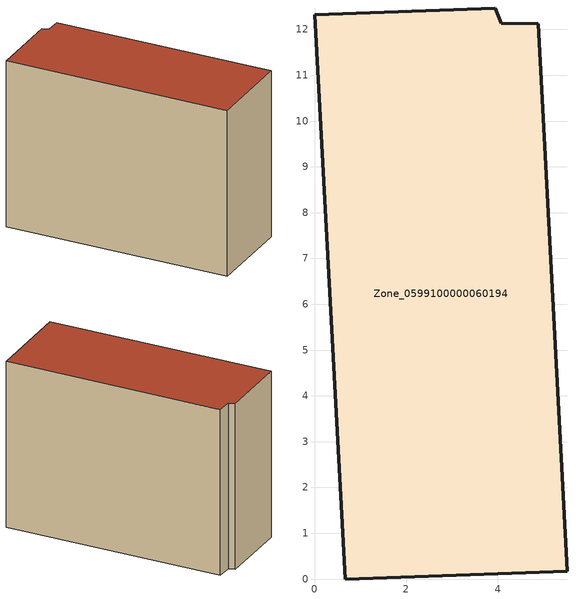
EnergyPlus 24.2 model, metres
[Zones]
Zone_0599100000060194
 floor ground (C_G): 0.67,0 0,12.32 3.94,12.47 4.08,12.13 4.88,12.12 5.52,0.17 z0
 wall outside (C_F): 0.67,0 5.52,0.17 4.88,12.12 4.08,12.13 3.94,12.47 0,12.32 0.67,0 z0:9.39
 roof outside (C_R): 0,12.32 0.67,0 5.52,0.17 4.88,12.12 4.08,12.13 3.94,12.47 z9.39
[BUILDING]
Pand.0599100000060194: North Axis=0; Terrain=City; Loads Convergence Tolerance Value=0.04; Temperature Convergence Tolerance Value=0.4; Solar Distribution=FullExterior; Maximum Number of Warmup Days=25; Minimum Number of Warmup Days=1
[Site:Location]
Rotterdam.The.Hague.AP_ZH_NLD Design_Conditions: Latitude=51.96; Longitude=4.45; Time Zone=1; Elevation=-4.5
[SITE:GROUNDTEMPERATURE:BUILDINGSURFACE]
18, 18, 18, 18, 18, 18, 18, 18, 18, 18, 18, 18
[MATERIAL] Thermal Absorptance=0.9; Solar Absorptance=0.7; Visible Absorptance=0.7
Name | Roughness | Thickness | Conductivity | Density | Specific Heat
G.TI.1946 | MediumSmooth | 0.15 | 1 | 540 | 1210
F.TI.1946 | Rough | 0.3 | 0.857143 | 1920 | 840
R.TI.1946 | MediumRough | 0.2 | 0.1 | 1500 | 1000
[CONSTRUCTION]
C_G: G.TI.1946
C_F: F.TI.1946
C_R: R.TI.1946
[ZONE]
Zone_0599100000060194: Type=1; Multiplier=1; Ceiling Height=Autocalculate; Volume=Autocalculate; Floor Area=autocalculate; Part of Total Floor Area=Yes
[ZONEINFILTRATION:DESIGNFLOWRATE]
Infil_Zone_0599100000060194: Zone or ZoneList or Space or SpaceList=Zone_0599100000060194; Schedule=AlwaysOn; Design Flow Rate Calculation Method=Flow/Area; Flow Rate per Floor Area=0.003; Constant Term Coefficient=1; Temperature Term Coefficient=0; Velocity Term Coefficient=0; Velocity Squared Term Coefficient=0
[HVACTEMPLATE:ZONE:IDEALLOADSAIRSYSTEM]
Zone_0599100000060194: Maximum Heating Supply Air Temperature=50; Minimum Cooling Supply Air Temperature=13; Maximum Heating Supply Air Humidity Ratio=0.0156; Minimum Cooling Supply Air Humidity Ratio=0.0077; Heating Limit=NoLimit; Cooling Limit=NoLimit; Dehumidification Control Type=ConstantSensibleHeatRatio; Cooling Sensible Heat Ratio=0.7; Dehumidification Setpoint=60; Humidification Control Type=None; Humidification Setpoint=30; Outdoor Air Method=None; Outdoor Air Flow Rate per Person=0.00944; Outdoor Air Flow Rate per Zone Floor Area=0; Outdoor Air Flow Rate per Zone=0; Demand Controlled Ventilation Type=None; Outdoor Air Economizer Type=NoEconomizer; Heat Recovery Type=None; Sensible Heat Recovery Effectiveness=0.7; Latent Heat Recovery Effectiveness=0.65
[ZONECONTROL:THERMOSTAT]
ThermostatControl_Zone_0599100000060194: Zone or ZoneList=Zone_0599100000060194; Control Type Schedule=DualSetpointControlType; Control 1=Thermostat_Zone_0599100000060194; Temperature Difference Between Cutout And Setpoint=0
[THERMOSTATSETPOINT:DUALSETPOINT]
Thermostat_Zone_0599100000060194: Heating Setpoint Temperature Schedule=HeatingSetpoint_Zone_0599100000060194; Cooling Setpoint Temperature Schedule=CoolingSetpoint_Zone_0599100000060194
[SCHEDULE:COMPACT]
HeatingSetpoint_Zone_0599100000060194: Through: 12/31, For: AllDays, Until: 24:00, 21
CoolingSetpoint_Zone_0599100000060194: Through: 12/31, For: AllDays, Until: 24:00, 24
DualSetpointControlType: Through: 12/31, For: AllDays, Until: 24:00, 4
AlwaysOn: Through: 12/31, For: AllDays, Until: 24:00, 1
